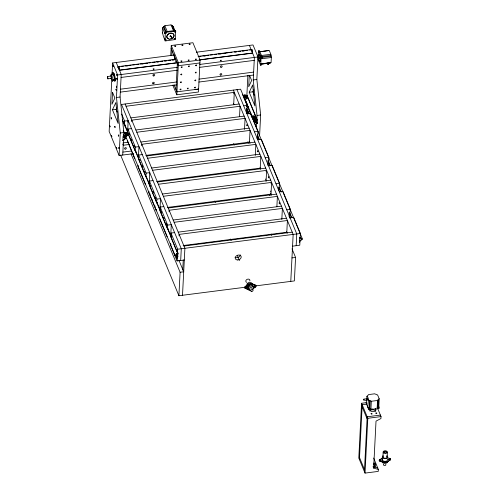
<?xml version="1.0" encoding="UTF-8"?>
<svg xmlns="http://www.w3.org/2000/svg" width="498" height="498" viewBox="0 0 498 498"><rect width="100%" height="100%" fill="white"/><g stroke="black" fill="none" stroke-linecap="round" stroke-linejoin="round"><path stroke-width="0.75" d="M366.522 403.554L366.877 403.953M377.758 408.148L378.125 407.775L378.748 408.024M378.187 399.819L378.181 399.813A1.282 0.791 2.9 0 0 377.552 400.467L377.173 408.036A1.282 0.791 2.9 0 1 377.808 407.389L378.187 399.645L378.567 399.44A1.282 0.791 2.9 0 1 379.202 398.792L377.59 394.902A1.282 0.791 2.9 0 1 376.513 394.472L375.872 394.229A1.282 0.791 2.9 0 1 374.789 393.794L368.557 394.59A1.282 0.791 2.9 0 1 367.922 395.238L367.543 395.624A1.282 0.791 2.9 0 1 366.908 396.271L366.522 403.834A1.282 0.791 2.9 0 0 366.777 403.722M379.221 408.186L378.822 408.59L368.925 409.81L366.192 403.224M165.124 40.419C163.556 37.226 161.57 31.972 162.529 27.795A1.282 0.971 -22.5 0 0 163.419 26.985L163.954 26.506A1.282 0.971 -22.5 0 0 164.844 25.697L171.075 24.9A1.282 0.971 -22.5 0 0 171.897 25.485L174.306 31.299M163.954 26.506L166.363 32.333L165.641 32.077M262.552 63.869L270.819 62.736L261.518 63.925M111.807 79.114L109.155 131.453L119.122 155.507L133.501 153.664M112.038 74.495L112.623 62.947L174.736 54.985M119.122 155.507L120.261 132.997L116.464 97.484L117.609 74.974L112.623 62.947M118.038 67.386L118.063 66.894L119.601 66.695M119.364 70.585L119.389 70.1L177.886 62.599M122.726 155.046L123.46 140.617L122.857 140.691L123.068 136.527L123.672 136.446L123.865 132.53L120.074 97.017L121.213 74.507L116.233 62.48M124.917 126.175L124.992 124.786L124.388 124.861L124.581 121.076L121.668 114.048M127.594 132.356L128.185 120.609L124.581 121.076M135.693 152.183L135.761 150.794L135.163 150.869L127.687 132.829L127.88 129.044L131.491 128.577M131.721 121.618L131.796 120.149L240.061 106.267L239.544 116.544M135.163 150.869L135.356 147.078L127.88 129.044M138.444 156.895L138.961 146.617L135.356 147.078M138.139 165.274L138.058 166.793L145.534 184.826L145.609 183.314M142.266 154.585L138.656 155.046L138.463 158.837L145.939 176.871L146.537 176.796M141.718 145.74L141.793 144.277L250.058 130.395L249.461 142.142L145.808 155.426M145.939 176.871L146.126 173.086L138.656 155.046M149.182 183.631L149.736 172.619L146.126 173.086M148.914 191.282L148.834 192.794L156.31 210.835L156.384 209.316M157.244 204.186L157.312 202.798L156.714 202.879L149.238 184.839L149.431 181.048L153.035 180.587M165.224 33.472A1.282 0.971 -22.5 0 1 164.938 33.609L165.006 32.227L165.56 31.729L175.178 30.496L175.688 30.857L175.62 32.239M156.714 202.879L156.901 199.088L149.431 181.048M159.958 209.633L160.512 198.627L156.901 199.088M163.811 206.589L160.207 207.056L160.014 210.847L167.484 228.881L168.087 228.806M170.472 36.236L170.497 35.75L171.075 36.161M171.144 36.815L171.144 36.31L171.854 38.614L170.839 38.726L171.399 37.923L171.885 38.085L171.854 38.614M170.758 55.353L171.256 45.499L192.913 42.722L200.072 60.009L198.453 92.012L176.802 94.788L172.787 85.108M173.136 27.876L173.211 26.425A1.282 0.971 -22.5 0 1 172.389 25.84L171.897 25.485M171.81 55.303L172.047 50.69M174.007 85.301L174.032 84.809L176.946 91.85L198.602 89.074L194.998 89.553M167.484 228.881L167.677 225.09L160.207 207.056M169.059 211.731L169.133 210.262L277.398 196.38L276.882 206.658M176.012 89.596L177.338 63.464M176.802 94.788L178.421 62.785L171.256 45.499M170.727 235.641L171.287 224.629L167.677 225.09M170.459 243.285L170.384 244.804L177.083 260.964L184.297 260.037M174.586 232.597L170.982 233.058L170.789 236.849L177.481 253.003L178.085 252.928L177.083 260.964M177.481 253.003L177.674 249.218L170.982 233.058M179.056 235.859L179.131 234.39L287.396 220.508L286.804 232.255L183.146 245.545M247.008 287.004L178.906 295.731L180.095 272.244L131.011 153.789M180.687 260.498L181.284 248.757L121.493 104.456L240.584 89.186L247.282 105.346L246.273 113.376M182.747 269.91L183.258 259.9M182.511 295.27L184.895 248.29L125.104 103.989M233.674 104.686L234.303 92.367L126.038 106.242M244.518 129.38L245.078 118.368L136.813 132.25M246.429 104.051L246.541 101.773M256.04 122.128L256.626 123.548L257.223 123.467L257.435 119.296L256.837 119.377L246.871 95.323L247.88 75.36M249.268 75.59L248.701 86.77L251.646 80.489L249.598 75.547M252.53 53.516L252.554 53.025L199.443 59.835M256.837 119.377L257.036 115.461L253.239 79.948L254.378 57.438L249.398 45.411M259.583 135.954L260.641 115.001L256.85 79.481L257.989 56.971L253.009 44.951L196.287 52.222M258.032 57.874L258.481 50.553L261.145 57.177L260.672 65.468L258.045 59.131M259.296 57.563L259.327 58.664L259.147 57.482M256.395 128.098L256.626 123.548M255.293 155.382L255.848 144.376L147.582 158.252M257.086 138.687L258.057 131.348L250.581 113.307L246.971 113.774M261.699 63.682L261.543 65.238M259.676 51.761L269.237 50.404L270.85 54.301L271.335 57.5L262.035 58.696L261.985 56.548L259.34 50.64M261.774 63.763L271.08 62.574L271.335 57.5M266.069 181.39L266.623 170.378L158.358 184.26M267.824 165.386L268.827 157.356L261.357 139.316L257.746 139.776M278.637 190.697L279.602 183.357L272.132 165.317L268.522 165.784M281.824 219.419L282.385 208.407L174.119 222.289M289.406 216.698L290.378 209.359L282.908 191.325L279.297 191.786M290.776 281.389L293.16 234.415L233.369 90.113M292.009 248.826L295.575 257.441L294.386 280.928L253.924 286.113M296.173 245.695L296.764 233.948L236.973 89.646M290.073 217.788L293.677 217.327L300.375 233.487L300.182 237.272L299.584 237.353L299.373 241.524L299.97 241.443L299.777 245.234L292.563 246.155M365.986 402.695L361.573 403.262L358.797 458.067L365.028 473.1L378.256 471.401L378.356 469.446L373.631 458.042M359.419 459.573L362.195 404.762L366.609 404.195M364.405 471.6L367.182 416.789L380.41 415.095L380.348 416.396M368.52 400.162A1.282 0.791 2.9 0 1 369.597 400.585L370.238 400.828A1.282 0.791 2.9 0 1 371.321 401.264L370.942 408.833C364.38 410.8 371.103 398.966 366.908 396.271M365.028 473.1L367.804 418.295L361.573 403.262M370.942 408.833A1.282 0.791 2.9 0 0 369.858 408.41L369.491 408.771L368.869 408.522L369.236 408.155L369.616 400.585M369.858 408.41L370.244 400.84M378.356 469.446L373.643 468.108L376.021 421.127L380.933 418.55L381.032 416.596L377.77 408.727M377.808 407.389L378.785 407.414L378.163 407.009L378.567 399.44M377.173 408.036L379.252 407.594L378.822 406.362L379.202 398.792M382.34 457.824L379.619 459.959A1.394 0.859 2.9 0 0 380.223 461.416L383.634 462.281A3.878 2.39 2.9 0 0 387.438 461.932L390.152 459.797A1.394 0.859 2.9 0 0 389.884 458.434L387.469 457.818M380.223 461.416L380.242 461.067A1.394 0.859 2.9 0 1 379.638 459.61M382.931 456.884L383.18 451.997M383.634 462.281L383.653 461.926L380.242 461.067M387.139 457.04L387.388 452.153M387.438 461.932L390.152 459.797M390.139 460.146A1.394 0.859 2.9 0 0 389.866 458.789L389.884 458.434M271.036 55.533L261.817 56.548L261.842 57.451L271.149 56.268M111.191 76.48C111.546 74.526 112.305 79.419 111.403 77.974M165.99 39.616L165.236 40.039L165.081 39.516M299.553 242.638L299.541 242.065M367.238 399.06C368.775 402.222 357.925 398.587 367.312 398.886M245.489 287.147C245.688 288.579 247.388 286.344 245.751 286.854M254.055 286.045C254.41 287.551 255.872 285.018 254.198 285.833M127.743 122.01L127.749 121.363M266.175 171.76L266.181 171.131M271.161 183.806L271.167 183.152M245.931 99.239L246.964 98.536L247.375 97.309L246.747 96.774M253.768 119.669L254.652 120.279L255.686 119.582L256.096 118.35L255.213 117.74M175.29 31.187L174.779 31.654A1.282 0.971 -22.5 0 0 174.904 31.866M112.467 109.803L115.891 102.495L118.132 123.46L112.467 109.803L116.078 109.342L116.7 108.01M249.243 92.267L252.667 84.965L254.901 105.931L249.243 92.267L252.853 91.806L253.787 89.814M244.605 95.087L244.817 96.046L244.039 97.21L244.767 97.72L245.545 96.556L245.333 95.597L244.605 95.087L243.603 95.292M251.546 117.503L252.324 116.339L253.32 116.134L254.048 116.638L254.266 117.596L253.488 118.761L252.492 118.972M253.32 116.134L253.538 117.092L252.76 118.256L253.488 118.761M389.685 459.61L388.683 459.654M112.529 72.882L113.507 72.994A3.878 0.859 82.7 0 1 114.49 75.167L115.225 80.881L114.689 80.913L114.914 79.748L114.054 75.223A3.878 0.859 82.7 0 0 113.077 73.05L112.162 72.845L112.081 74.395M233.83 93.805L233.799 92.821M171.075 244.543L170.851 244.207M366.696 402.645L366.69 403.087M368.831 409.132L369.815 409.169M373.077 409.07L371.875 409.026M378.748 408.186L378.119 408.385M111.982 75.827L107.468 76.592L107.836 78.833L111.577 78.385M107.91 78.858L107.58 76.393M174.848 38.663L173.995 38.769M125.938 138.22L123.28 140.623L122.875 140.33L125.091 138.326L123.05 136.869L123.492 136.471L125.938 138.22L125.06 136.097M246.23 104.412L247.176 103.559M251.21 116.439L252.156 115.58M256.072 120.273L257.242 123.106L256.8 123.504L254.354 121.755L257.012 119.352L247.045 95.305L247.456 95.591M176.703 253.88L177.892 256.75L177.45 257.155L175.003 255.406L177.655 253.003L122.925 120.902M302.454 239.065L299.796 241.468L299.385 241.175L301.601 239.171L299.566 237.714L300.008 237.316L302.454 239.065L253.37 120.603M125.098 133.072L125.888 132.375L126.598 132.667L127.756 134.466L126.965 135.17L126.262 134.877L125.098 133.072L125.807 133.364M125.328 133.831L126.119 133.128L125.888 132.375M123.741 136.016L124.693 135.17L125.652 135.998L124.693 136.844L123.137 135.014M126.262 134.877L127.052 134.174L127.756 134.466M388.701 459.305C391.191 459.33 387.139 458.552 389.691 459.436M253.943 287.769L255.474 286.742A1.394 1.052 -22.5 0 0 255.281 285.055L252.106 283.698A3.878 2.932 -22.5 0 0 248.353 284.352L245.371 286.325A1.394 1.052 -22.5 0 0 245.271 288.224L248.558 289.855A3.878 2.932 -22.5 0 0 249.473 289.998M252.897 288.815L255.586 287.016A1.394 1.052 -22.5 0 0 255.393 285.329L255.281 285.055M245.383 288.498A1.394 1.052 -22.5 0 1 245.483 286.599L248.465 284.619A3.878 2.932 -22.5 0 1 252.218 283.972L255.393 285.329M381.238 458.888L382.321 458.179M119.134 69.558L118.792 67.261L118.151 67.666L118.057 67.049L118.823 66.57L175.788 59.268M119.252 70.318L177.879 62.742M251.222 49.981L251.988 49.495L252.548 53.168L199.437 59.978M363.839 400.249L363.752 399.346M175.483 60.109L176.161 59.822M124.693 136.844L125.048 136.67M380.864 460.905C381.941 460.171 379.264 460.084 380.316 460.887M170.497 35.75L169.868 36.317L170.447 36.728M366.484 402.378L366.086 402.776L366.522 403.834M176.36 61.173L175.645 61.41L176.597 61.447M243.771 97.925L244.767 97.72M172.37 25.84L174.487 30.907M369.217 408.155L369.236 408.155A1.282 0.791 2.9 0 0 368.14 407.731M198.111 56.405L251.988 49.495M121.139 66.502L123.448 66.203M124.986 66.01L131.148 65.219M132.686 65.02L134.995 64.721M136.533 64.528L138.842 64.23M140.386 64.03L147.308 63.146M148.852 62.947L150.39 62.748M152.699 62.455L155.009 62.157M156.546 61.964L158.856 61.665M160.4 61.466L162.709 61.173M164.247 60.974L166.556 60.675M168.094 60.482L170.403 60.183M171.941 59.984L174.25 59.692M198.883 56.535L201.192 56.237M202.736 56.037L205.039 55.745M206.583 55.546L208.892 55.253M210.43 55.054L212.739 54.755M214.277 54.562L216.586 54.263M218.13 54.064L228.134 52.782M229.671 52.589L231.981 52.29M234.29 51.991L236.6 51.699M238.144 51.499L240.453 51.207M241.991 51.008L244.3 50.709M245.838 50.516L247.375 50.317M249.685 50.018L251.229 49.825M118.057 67.049L119.601 66.857M126.523 65.966L128.067 65.767M141.924 63.993L143.461 63.794M145.771 63.501L147.308 63.302M153.465 62.511L155.009 62.312M157.318 62.02L158.856 61.82M161.165 61.528L162.703 61.329M165.012 61.03L166.55 60.837M168.859 60.538L170.403 60.339M172.713 60.046L174.25 59.847M204.273 56L205.811 55.801M219.668 54.027L221.205 53.828M223.515 53.529L225.052 53.336M235.062 52.053L236.6 51.854M238.909 51.555L240.447 51.362M242.756 51.064L244.3 50.864M259.526 51.86L260.865 51.611M261.612 51.512L268.266 50.659M262.695 51.58L264.936 51.294M178.421 62.785L200.072 60.009M112.243 72.845L112.679 72.789M113.077 73.05L113.507 72.994M199.922 62.947L178.272 65.724L171.107 48.437M270.85 54.301L261.55 55.49L261.606 56.131M114.054 75.223L114.49 75.167M117.609 74.974L177.406 67.305M199.729 64.441L257.989 56.971M121.064 77.445L177.257 70.243M199.58 67.379L254.235 60.37M114.808 79.039L115.243 78.983M113.127 79.4A3.878 0.859 82.7 0 0 113.88 80.726L115.225 80.881M262.297 64.03L270.669 62.829M120.472 89.192L176.666 81.983M198.988 79.126L253.638 72.117M120.323 92.124L176.516 84.921M198.839 82.058L253.488 75.055M116.464 97.484L120.074 97.017M253.239 79.948L256.85 79.481M246.871 95.323L247.469 95.249M130.862 117.895L239.127 104.014M243.671 105.806L247.282 105.346M135.879 129.997L244.145 116.115M120.261 132.997L123.865 132.53M257.036 115.461L260.641 115.001M127.687 132.829L128.291 132.754M123.056 142.901L128.447 142.21M140.859 142.017L249.125 128.142M129.38 144.464L123.224 145.254L122.757 144.127M254.447 131.808L258.057 131.348M122.875 152.108L131.341 151.019M146.649 155.999L254.914 142.117M151.635 168.025L259.9 154.143M152.569 170.279L260.834 156.397L260.236 168.143L156.577 181.434M265.222 157.816L268.827 157.356M157.424 182.007L265.689 168.125M149.238 184.839L149.842 184.764M162.41 194.027L270.675 180.151M163.344 196.287L271.609 182.405L271.012 194.145L167.353 207.436M275.998 183.818L279.602 183.357M168.2 208.008L276.465 194.127M173.186 220.035L281.451 206.153M286.767 209.826L290.378 209.359M178.197 232.136L286.462 218.255M183.955 246.037L292.22 232.155M177.674 249.218L300.375 233.487M180.095 272.244L183.7 271.784L178.944 260.292M291.965 257.902L295.575 257.441M371.321 401.264L377.552 400.467M367.804 418.295L381.032 416.596M163.419 26.985L165.828 32.8A1.282 0.971 -22.5 0 1 165.697 33.042M373.718 463.744L374.49 464.142L373.705 464.485M246.771 106.784L246.778 105.8M133.669 154.473L133.514 154.094M113.88 80.726L114.795 80.937M373.021 466.601L377.733 467.946M389.536 458.689L389.866 458.789M247.363 106.18L248.085 106.485M125.72 133.57L125.689 134.03M245.271 288.224L248.446 289.581A3.878 2.932 -22.5 0 0 249.361 289.73M244.817 96.046L245.545 96.556M246.087 97.925L246.964 98.536M253.538 117.092L254.266 117.596M254.802 118.966L255.686 119.582M257.012 119.352L257.416 119.645L255.206 121.649L257.242 123.106M177.655 253.003L178.066 253.289L175.85 255.293L177.892 256.75M254.024 119.75L254.652 120.279M375.318 465.493L375.567 466.439A1.868 1.145 2.9 0 1 374.241 467.205L374.34 465.244A1.868 1.145 2.9 0 0 375.666 464.485L375.199 463.358A1.868 1.145 2.9 0 0 373.886 462.972M265.677 179.61L265.789 178.956M270.663 191.612L270.769 190.983M112.791 73.654L112.747 74.488M127.239 129.841L127.351 129.194M126.119 133.128L127.052 134.174M123.716 135.693L124.606 136.253M261.842 57.451L262.035 58.696M259.271 58.054L259.427 58.428M252.853 91.806L254.266 95.218M256.346 121.344L257.223 123.467M244.972 99.121L252.305 116.806M253.768 120.342L254.354 121.755M242.663 94.763L243.254 96.195M244.742 99.787L251.583 116.302M246.834 108.402L249.137 113.949M246.759 108.807L248.844 113.83M257.466 134.653L259.551 139.677M268.179 160.499L270.258 165.523M279.185 187.061L281.264 192.085M289.892 212.907L291.977 217.931M246.535 108.676L248.546 113.532M246.317 109.205L248.104 113.513M257.323 135.767L258.811 139.359M267.737 160.898L269.816 165.921M278.743 187.46L280.523 191.767M289.151 212.59L291.237 217.614M288.977 216.045L289.867 218.199M362.096 406.723L367.082 418.75M233.363 103.285L233.96 104.729M249.131 141.339L250.027 143.492M260.068 167.726L260.734 169.339M270.551 193.031L271.441 195.185M286.611 231.8L287.209 233.232M247.687 141.855L248.278 143.287M269.399 194.264L269.997 195.695M373.226 467.105L373.643 468.108M233.662 143.549L234.259 144.986M271.142 234.01L271.74 235.442M359.519 457.612L364.499 469.639M173.211 26.425L175.053 30.87M171.075 24.9L173.485 30.714A1.282 0.971 -22.5 0 0 173.777 31.113M171.144 36.31L171.885 38.085M164.844 25.697L167.253 31.511A1.282 0.971 -22.5 0 1 167.123 31.754M162.529 27.795L164.938 33.609M255.474 286.742L255.101 286.991M214.781 200.968L215.373 202.4M230.543 239.015L231.14 240.453M237.384 255.53L239.47 260.554M124.817 124.786L127.793 131.964M135.531 150.626L138.5 157.81M146.537 177.195L149.512 184.372M156.945 202.319L160.219 210.218M167.652 228.165L170.926 236.058M122.352 119.943L124.388 124.861M176.417 253.588L177.581 256.395M116.078 109.342L117.211 112.075M123.243 130.482L124.432 133.358M125.621 136.228L175.003 255.406M127.283 140.785L134.759 158.825M159.609 218.796L167.085 236.836M120.603 155.021L178.906 295.731M155.139 206.359L155.034 205.948M152.643 200.345L152.544 199.935M150.153 194.332L150.054 193.921M367.512 399.651C368.302 401.506 367.505 396.757 367.443 399.184M258.257 58.453L258.281 59.355L258.107 58.546M115.131 79.437L114.938 78.97L114.889 79.437M112.28 74.42L112.318 73.673L112.504 74.42M259.67 51.537L259.502 50.964L259.47 51.661M251.957 50.192L252.305 52.483M118.823 66.57L119.383 70.243M176.715 61.347L176.871 62.431L176.46 61.26M369.746 411.087A3.106 1.911 2.9 0 1 372.765 409.773A3.106 1.911 2.9 0 1 375.747 411.304M375.05 408.46A3.106 1.911 2.9 0 1 374.004 411.547A3.106 1.911 2.9 0 1 369.728 409.617M110.805 76.256A2.801 0.623 82.7 0 1 111.633 74.968A2.801 0.623 82.7 0 1 112.125 79.512A2.801 0.623 82.7 0 1 110.961 77.694M112.897 74.401A2.801 0.623 82.7 0 1 114.092 76.792A2.801 0.623 82.7 0 1 113.55 79.456M114.316 80.676A3.878 0.859 82.7 0 1 114.067 80.464M113.812 80.016A3.878 0.859 82.7 0 1 113.563 79.344M113.662 74.165A2.714 0.598 82.7 0 1 113.843 74.351M114.191 75.198A2.714 0.598 82.7 0 1 114.552 77.184M168.461 38.825A3.729 2.82 -22.5 0 1 167.185 35.227A3.729 2.82 -22.5 0 1 171.766 33.129A3.729 2.82 -22.5 0 1 173.839 36.36M173.447 37.113A3.729 2.82 -22.5 0 1 171.181 38.763M166.649 32.183A1.282 0.971 -22.5 0 1 166.363 32.314M164.676 38.676A1.282 0.971 -22.5 0 1 165.205 38.863M162.273 32.862A1.282 0.971 -22.5 0 1 162.547 32.924M378.187 407.003A1.282 0.791 2.9 0 1 378.822 406.362M258.842 54.593A3.729 0.828 82.7 0 1 260.46 58.496A3.729 0.828 82.7 0 1 259.427 60.949M259.19 60.264A3.729 0.828 82.7 0 1 258.979 59.43M258.692 57.525A3.729 0.828 82.7 0 1 258.711 55.073M258.387 57.569A3.729 0.828 82.7 0 1 259.34 54.929A3.729 0.828 82.7 0 1 260.099 61.173A3.729 0.828 82.7 0 1 258.506 58.534M246.759 97.371A0.759 0.448 -55.1 0 1 246.728 98.231M246.61 98.386A0.759 0.448 -55.1 0 1 246.323 98.616M246.311 95.492A2.154 1.264 -55.1 0 1 246.827 97.54A2.154 1.264 -55.1 0 1 244.605 99.295M244.188 95.311A2.154 1.264 -55.1 0 1 246.161 95.933A2.154 1.264 -55.1 0 1 244.082 98.635M244.991 96.923A0.778 0.461 -55.1 0 1 244.736 97.241M244.586 97.353A0.778 0.461 -55.1 0 1 244.064 97.365M248.651 106.97A2.154 0.598 47.9 0 1 246.921 106.068M246.273 103.933A2.154 0.598 47.9 0 1 247.002 104.456M251.253 115.953A2.154 0.598 47.9 0 1 251.602 116.171M255.449 119.277A0.759 0.448 -55.1 0 1 255.188 119.564M254.646 116.563A2.154 1.264 -55.1 0 1 255.642 118.331A2.154 1.264 -55.1 0 1 253.326 120.342M252.511 116.725A2.154 1.264 -55.1 0 1 254.87 116.762A2.154 1.264 -55.1 0 1 252.803 119.682M253.756 117.198A0.778 0.461 -55.1 0 1 253.706 117.97M253.457 118.281A0.778 0.461 -55.1 0 1 253.308 118.393M240.279 254.864A3.106 2.353 -22.5 0 1 238.305 257.36A3.106 2.353 -22.5 0 1 235.05 257.248M248.527 288.803A2.801 2.117 -22.5 0 1 249.28 285.093A2.801 2.117 -22.5 0 1 253.102 286.412M250.973 290.315A2.801 2.117 -22.5 0 1 248.328 287.869A2.801 2.117 -22.5 0 1 252.586 286.157A2.801 2.117 -22.5 0 1 252.318 289.78M250.345 289.095A1.245 0.94 -22.5 0 1 249.884 287.788A1.245 0.94 -22.5 0 1 251.627 287.253A1.245 0.94 -22.5 0 1 251.789 288.653M246.759 282.347A2.104 1.594 -22.5 0 1 246.037 280.318A2.104 1.594 -22.5 0 1 248.626 279.135A2.104 1.594 -22.5 0 1 249.797 280.959M248.023 283.549A2.104 1.594 -22.5 0 1 248.458 283.231M247.767 287.246A2.714 2.048 -22.5 0 1 250.5 284.781A2.714 2.048 -22.5 0 1 253.009 286.574M248.988 288.927A2.714 2.048 -22.5 0 1 248.458 288.659M248.066 288.267A2.714 2.048 -22.5 0 1 247.83 287.788M248.06 285.864A2.714 2.048 -22.5 0 1 249.062 284.962M251.683 284.626A2.714 2.048 -22.5 0 1 252.206 284.893M246.846 285.416A2.714 2.048 -22.5 0 1 249.168 282.466A2.714 2.048 -22.5 0 1 252.025 284.202M383.298 461.428A2.801 1.724 2.9 0 1 382.75 461.111M382.091 459.835A2.801 1.724 2.9 0 1 382.24 459.399M387.55 461.428A2.801 1.724 2.9 0 1 384.948 463.383A2.801 1.724 2.9 0 1 382.01 461.434M383.504 461.453A2.714 1.668 2.9 0 1 382.95 461.167M382.171 459.953A2.714 1.668 2.9 0 1 382.271 459.523M387.456 461.578A3.878 2.39 2.9 0 1 383.653 461.926M387.251 458.951A2.714 1.668 2.9 0 1 384.873 461.372A2.714 1.668 2.9 0 1 382.564 458.783M386.965 455.851A2.714 1.668 2.9 0 1 386.934 458.21A2.714 1.668 2.9 0 1 383.105 458.073A2.714 1.668 2.9 0 1 383.136 455.714M386.535 456.1A2.104 1.295 2.9 0 1 386.635 457.855A2.104 1.295 2.9 0 1 383.815 457.979A2.104 1.295 2.9 0 1 383.223 456.243M385.676 464.323A1.245 0.766 2.9 0 1 385.421 465.337A1.245 0.766 2.9 0 1 383.746 465.219A1.245 0.766 2.9 0 1 383.709 464.186M127.096 134.541A2.154 0.591 48.4 0 1 126.884 135.63A2.154 0.591 48.4 0 1 124.674 133.178A2.154 0.591 48.4 0 1 125.658 132.941M126.498 136.159A2.154 0.591 48.4 0 1 125.614 136.315A2.154 0.591 48.4 0 1 123.753 134.174M113.737 73.58A3.106 0.685 82.7 0 1 114.777 75.839A3.106 0.685 82.7 0 1 114.814 79.493M109.784 125.845L110.033 126.834L109.784 125.845M111.16 117.765C111.291 120.983 112.038 117.186 111.16 117.765M111.564 135.624L111.813 136.614L111.564 135.624M112.274 80.222L112.523 81.211L112.274 80.222M113.015 65.543L113.264 66.527L113.015 65.543M114.447 79.232L114.671 80.103L114.447 79.232M114.739 126.405C114.87 129.623 115.617 125.832 114.739 126.405M116.009 89.242L116.258 90.231L116.009 89.242M116.339 86.191L116.588 87.181L116.339 86.191M116.737 78.36L116.986 79.35L116.737 78.36M116.756 74.563L116.999 75.547L116.756 74.563M116.544 147.651L116.793 148.634L116.544 147.651M118.319 135.051C118.456 138.27 119.203 134.472 118.319 135.051M118.817 147.638L119.066 148.628L118.817 147.638M123.859 121.531L124.108 122.514L123.859 121.531M128.87 133.632L129.119 134.616L128.87 133.632M131.36 139.639L131.609 140.629L131.36 139.639M133.856 145.653L134.099 146.642L133.856 145.653M139.645 159.634L139.894 160.624L139.645 159.634M142.135 165.647L142.384 166.631L142.135 165.647M144.625 171.661L144.874 172.644L144.625 171.661M150.421 185.636L150.67 186.626L150.421 185.636M152.911 191.649L153.16 192.639L152.911 191.649M155.401 197.662L155.65 198.652L155.401 197.662M161.196 211.644L161.445 212.627L161.196 211.644M163.686 217.657L163.935 218.641L163.686 217.657M166.176 223.67L166.425 224.654L166.176 223.67M171.194 235.766L171.443 236.755L171.194 235.766M176.553 257.503L176.802 258.487L176.553 257.503M176.952 249.672L177.201 250.662L176.952 249.672M246.852 124.849L247.089 125.801L246.852 124.849M257.622 150.838L257.871 151.828L257.622 150.838M268.397 176.846L268.64 177.83L268.397 176.846M279.166 202.848L279.415 203.838L279.166 202.848M267.663 64.267L268.553 64.447L267.663 64.267M112.529 92.379L111.926 104.306L114.87 98.019L112.529 92.379M165.249 32.824L165.099 40.985L175.452 39.504L175.682 31.113L165.809 32.32L165.249 32.824M258.773 58.179L258.748 58.708L258.779 58.216M258.499 51.12L258.649 52.091L258.499 51.12M260.815 56.704L260.958 57.668L260.815 56.704M260.448 63.968L260.591 64.939L260.448 63.968M181.21 67.162C181.982 68.961 182.94 65.568 181.21 67.162M180.842 74.395C181.621 76.188 182.573 72.795 180.842 74.395M180.444 82.189C181.222 83.981 182.181 80.589 180.444 82.189M180.083 89.379C180.861 91.178 181.814 87.785 180.083 89.379M188.425 66.24C189.203 68.033 190.161 64.64 188.425 66.24M187.298 88.451C188.076 90.25 189.035 86.857 187.298 88.451M195.646 65.313C196.417 67.106 197.376 63.719 195.646 65.313M195.278 72.509C196.056 74.302 197.015 70.909 195.278 72.509M194.88 80.334C195.658 82.133 196.617 78.74 194.88 80.334M194.519 87.53C195.291 89.323 196.249 85.93 194.519 87.53M245.601 287.414C246.286 288.996 247.126 286.008 245.601 287.414M254.167 286.319C254.852 287.894 255.692 284.912 254.167 286.319M153.141 69.029C153.994 70.604 154.915 67.971 153.141 69.029M174.736 46.04C175.595 47.615 176.51 44.982 174.736 46.04M181.951 45.119C182.81 46.688 183.731 44.054 181.951 45.119M180.961 61.073C181.82 62.648 182.741 60.015 180.961 61.073M189.172 44.191C190.031 45.766 190.946 43.133 189.172 44.191M188.182 60.146C189.041 61.721 189.956 59.088 188.182 60.146M195.397 59.225C196.256 60.793 197.177 58.16 195.397 59.225M220.328 60.42C221.18 61.989 222.102 59.355 220.328 60.42M371.078 413.72C371.938 415.288 372.853 412.655 371.078 413.72M375.853 413.103C376.706 414.678 377.627 412.045 375.853 413.103M380.086 460.146C380.839 461.528 381.649 459.212 380.086 460.146M165.697 32.843C165.828 34.443 167.378 31.853 165.697 32.843M165.33 40.108C165.461 41.708 167.011 39.118 165.33 40.108M174.624 31.698C174.761 33.298 176.311 30.708 174.624 31.698M174.256 38.962C174.393 40.562 175.943 37.973 174.256 38.962M174.163 55.253L174.593 59.007L175.358 58.521L175.265 57.911L174.624 58.31L174.163 55.253M169.395 39.193A3.729 2.82 -22.5 0 0 173.995 35.028A3.729 2.82 -22.5 0 0 168.025 34.486A3.729 2.82 -22.5 0 0 169.395 39.193M153.54 75.933A0.934 0.703 -22.5 0 0 154.691 74.893A0.934 0.703 -22.5 0 0 153.197 74.756A0.934 0.703 -22.5 0 0 153.54 75.933M153.141 83.757A0.934 0.703 -22.5 0 0 154.293 82.718A0.934 0.703 -22.5 0 0 152.799 82.587A0.934 0.703 -22.5 0 0 153.141 83.757M221.025 67.28A0.934 0.703 -22.5 0 0 222.176 66.24A0.934 0.703 -22.5 0 0 220.682 66.103A0.934 0.703 -22.5 0 0 221.025 67.28M220.626 75.111A0.934 0.703 -22.5 0 0 221.778 74.065A0.934 0.703 -22.5 0 0 220.284 73.934A0.934 0.703 -22.5 0 0 220.626 75.111M237.303 259.962A3.106 2.353 -22.5 0 0 241.144 256.501A3.106 2.353 -22.5 0 0 236.164 256.04A3.106 2.353 -22.5 0 0 237.303 259.962M251.428 291.467A1.245 0.94 -22.5 0 0 253.065 290.16A1.245 0.94 -22.5 0 0 251.129 289.855A1.245 0.94 -22.5 0 0 251.428 291.467M383.784 452.937A2.104 1.295 2.9 0 0 387.313 452.483A2.104 1.295 2.9 0 0 384.755 450.802A2.104 1.295 2.9 0 0 383.784 452.937M384.394 452.582A1.245 0.766 2.9 0 0 386.479 452.315A1.245 0.766 2.9 0 0 384.973 451.325A1.245 0.766 2.9 0 0 384.394 452.582M125.185 149.114A0.934 0.703 -22.5 0 0 126.336 148.074A0.934 0.703 -22.5 0 0 124.842 147.937A0.934 0.703 -22.5 0 0 125.185 149.114"/></g></svg>
